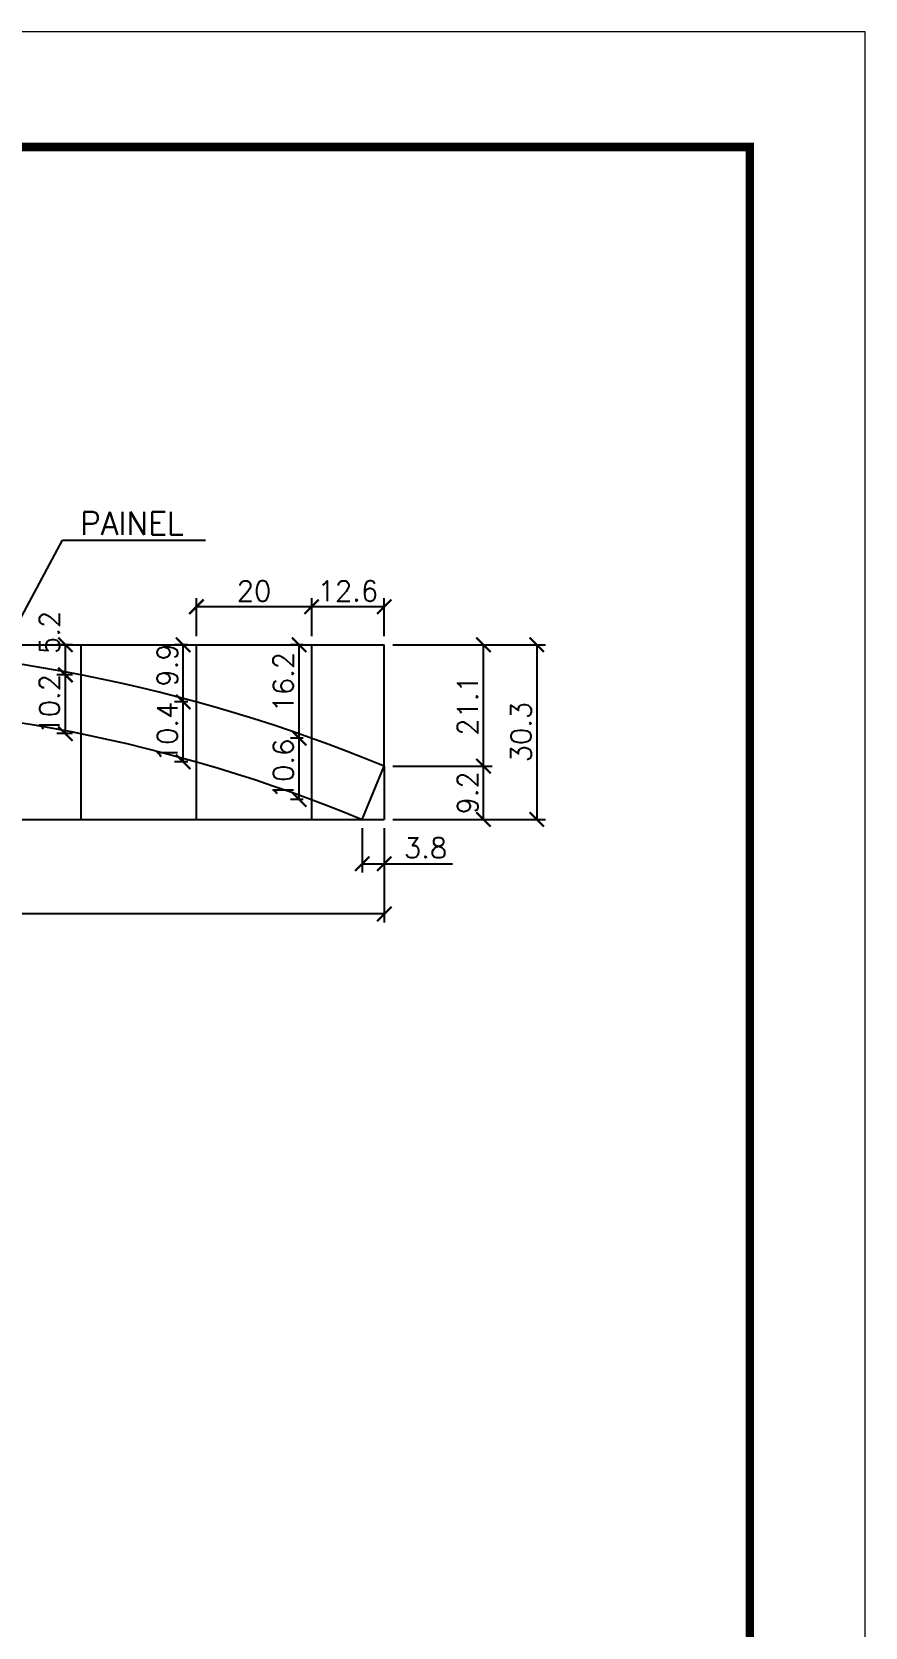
# Model space of a CAD drawing. Extents: x 2582 to 128055, y -26396 to 2611.
# Drawn here: x 3778 to 4067, y -631 to -77 of the extents above; entities that cross this region are included whole.
import ezdxf

# ---------------------------------------------------------------- set-up
doc = ezdxf.new("R2010")
doc.units = 0
doc.header["$PDMODE"] = 35
doc.linetypes.add('DASHED', pattern=[0.75, 0.5, -0.25])
doc.layers.add('COTA', color=241, linetype='Continuous')
doc.layers.add('Painéis', color=200, linetype='Continuous')
doc.layers.add('Folhas', color=255, linetype='Continuous', lineweight=9)
doc.layers.add('SARRAFO DE PRESSAO', color=251, linetype='DASHED', lineweight=9)
doc.styles.add('COTA TECNICA', font='techl___.ttf', dxfattribs={"height": 10})
doc.styles.add('Romans', font='romans.shx')
doc.dimstyles.new('Cota Seção (2x)', dxfattribs={"dimtxt": 7, "dimasz": 5, "dimexe": 3, "dimexo": 3, "dimgap": 2, "dimtad": 3, "dimdec": 1, "dimlfac": 0.5, "dimzin": 12, "dimdsep": 46, "dimtxsty": 'Romans', "dimblk": 'ARCHTICK', "dimcen": 0, "dimclrd": 4, "dimclre": 4, "dimclrt": 1, "dimadec": 1, "dimazin": 3, "dimtfac": 1, "dimtdec": 1, "dimtmove": 0, "dimatfit": 3, "dimldrblk": 'OBLIQUE', "dimfxl": 1, "dimtolj": 1, "dimtzin": 12, "dimarcsym": 0})
doc.dimstyles.new('PAINEL', dxfattribs={"dimtxt": 10, "dimasz": 3, "dimexe": 3, "dimexo": 3, "dimgap": 3, "dimtad": 1, "dimdec": 1, "dimzin": 12, "dimdsep": 46, "dimtxsty": 'COTA TECNICA', "dimblk1": 'OBLIQUE', "dimblk2": 'OBLIQUE', "dimsah": 1, "dimcen": 0.9, "dimclrd": 4, "dimclre": 4, "dimclrt": 240, "dimadec": 1, "dimazin": 3, "dimtfac": 1, "dimtdec": 1, "dimtmove": 0, "dimatfit": 3, "dimfxl": 1, "dimtolj": 1, "dimtzin": 12, "dimarcsym": 0})

# ---------------------------------------------------------------- blocks, each defined once
blk = doc.blocks.new('9999999999')
at = {"layer": 'Folhas'}
blk.add_lwpolyline([(98138.98, 34190.21), (99623.98, 34190.21), (99623.98, 35240.21), (98138.98, 35240.21)], close=True, dxfattribs=at)
at = {"layer": 'Folhas', "color": 30, "const_width": 3}
blk.add_lwpolyline([(98213.98, 34230.21), (99583.98, 34230.21), (99583.98, 35200.21), (98213.98, 35200.21)], close=True, dxfattribs=at)
blk = doc.blocks.new('_ArchTick')
at = {"color": 0, "linetype": 'ByBlock', "const_width": 0.15}
blk.add_lwpolyline([(-0.5, -0.5), (0.5, 0.5)], dxfattribs=at)
blk = doc.blocks.new('*D329')
at = {"layer": 'COTA', "color": 4, "lineweight": -2, "transparency": 16777216}
blk.add_line((3902.77, -290.15), (3955.71, -290.15), dxfattribs=at)
at = {"layer": 'COTA', "color": 4, "linetype": 'ByBlock', "lineweight": -2, "transparency": 16777216}
for p, q in [((3952.71, -290.15), (3952.71, -350.79)), ((3902.77, -350.79), (3955.71, -350.79))]:
    blk.add_line(p, q, dxfattribs=at)
at = {"layer": 'Defpoints', "color": 0, "linetype": 'ByBlock', "transparency": 16777216}
for p in [(3899.77, -290.15), (3899.77, -350.79), (3952.71, -350.79)]:
    blk.add_point(p, dxfattribs=at)
at = {"layer": 'COTA', "color": 4, "linetype": 'ByBlock', "lineweight": -2, "transparency": 16777216, "xscale": 5, "yscale": 5, "zscale": 5}
for p, rotation in [((3952.71, -290.15), 90), ((3952.71, -350.79), 270)]:
    blk.add_blockref('_ArchTick', p, dxfattribs=dict(at, rotation=rotation))
at = {"layer": 'COTA', "color": 1, "linetype": 'ByBlock', "transparency": 16777216, "insert": (3947.21, -320.47), "char_height": 7, "attachment_point": 5, "rotation": 90, "style": 'Romans'}
blk.add_mtext('\\A1;30.3', dxfattribs=at)
blk = doc.blocks.new('_Oblique')
at = {"color": 0, "linetype": 'ByBlock', "lineweight": -2}
blk.add_line((-0.5, -0.5), (0.5, 0.5), dxfattribs=at)
blk = doc.blocks.new('*D331')
at = {"layer": 'COTA', "color": 4, "lineweight": -2, "transparency": 16777216}
blk.add_line((3892.14, -353.79), (3892.14, -369.18), dxfattribs=at)
at = {"layer": 'COTA', "color": 4, "linetype": 'ByBlock', "lineweight": -2, "transparency": 16777216}
for p, q in [((3899.77, -353.79), (3899.77, -369.18)), ((3892.14, -366.18), (3899.77, -366.18)), ((3899.77, -366.18), (3923.44, -366.18))]:
    blk.add_line(p, q, dxfattribs=at)
at = {"layer": 'Defpoints', "color": 0, "linetype": 'ByBlock', "transparency": 16777216}
for p in [(3892.14, -350.79), (3899.77, -350.79), (3899.77, -366.18)]:
    blk.add_point(p, dxfattribs=at)
at = {"layer": 'COTA', "color": 4, "linetype": 'ByBlock', "lineweight": -2, "transparency": 16777216, "xscale": 5, "yscale": 5, "zscale": 5, "rotation": 180}
blk.add_blockref('_ArchTick', (3892.14, -366.18), dxfattribs=at)
at = {"layer": 'COTA', "color": 4, "linetype": 'ByBlock', "lineweight": -2, "transparency": 16777216, "xscale": 5, "yscale": 5, "zscale": 5}
blk.add_blockref('_ArchTick', (3899.77, -366.18), dxfattribs=at)
at = {"layer": 'COTA', "color": 1, "linetype": 'ByBlock', "transparency": 16777216, "insert": (3914.11, -360.68), "char_height": 7, "attachment_point": 5, "style": 'Romans'}
blk.add_mtext('\\A1;3.8', dxfattribs=at)
blk = doc.blocks.new('*D332')
at = {"layer": 'COTA', "color": 4, "linetype": 'ByBlock', "lineweight": -2, "transparency": 16777216}
for p, q in [((3902.77, -290.15), (3937.22, -290.15)), ((3934.22, -332.3), (3934.22, -290.15))]:
    blk.add_line(p, q, dxfattribs=at)
at = {"layer": 'COTA', "color": 4, "lineweight": -2, "transparency": 16777216}
blk.add_line((3902.77, -332.3), (3937.22, -332.3), dxfattribs=at)
at = {"layer": 'Defpoints', "color": 0, "linetype": 'ByBlock', "transparency": 16777216}
for p in [(3899.77, -290.15), (3934.22, -290.15), (3899.77, -332.3)]:
    blk.add_point(p, dxfattribs=at)
at = {"layer": 'COTA', "color": 4, "linetype": 'ByBlock', "lineweight": -2, "transparency": 16777216, "xscale": 5, "yscale": 5, "zscale": 5}
for p, rotation in [((3934.22, -290.15), 90), ((3934.22, -332.3), 270)]:
    blk.add_blockref('_ArchTick', p, dxfattribs=dict(at, rotation=rotation))
at = {"layer": 'COTA', "color": 1, "linetype": 'ByBlock', "transparency": 16777216, "insert": (3928.72, -311.23), "char_height": 7, "attachment_point": 5, "rotation": 90, "style": 'Romans'}
blk.add_mtext('\\A1;21.1', dxfattribs=at)
blk = doc.blocks.new('*D333')
at = {"layer": 'COTA', "color": 4, "linetype": 'ByBlock', "lineweight": -2, "transparency": 16777216}
for p, q in [((3902.77, -332.3), (3937.22, -332.3)), ((3934.22, -350.79), (3934.22, -332.3))]:
    blk.add_line(p, q, dxfattribs=at)
at = {"layer": 'COTA', "color": 4, "lineweight": -2, "transparency": 16777216}
blk.add_line((3902.77, -350.79), (3937.22, -350.79), dxfattribs=at)
at = {"layer": 'Defpoints', "color": 0, "linetype": 'ByBlock', "transparency": 16777216}
for p in [(3899.77, -332.3), (3934.22, -332.3), (3899.77, -350.79)]:
    blk.add_point(p, dxfattribs=at)
at = {"layer": 'COTA', "color": 4, "linetype": 'ByBlock', "lineweight": -2, "transparency": 16777216, "xscale": 5, "yscale": 5, "zscale": 5}
for p, rotation in [((3934.22, -332.3), 90), ((3934.22, -350.79), 270)]:
    blk.add_blockref('_ArchTick', p, dxfattribs=dict(at, rotation=rotation))
at = {"layer": 'COTA', "color": 1, "linetype": 'ByBlock', "transparency": 16777216, "insert": (3928.72, -341.55), "char_height": 7, "attachment_point": 5, "rotation": 90, "style": 'Romans'}
blk.add_mtext('\\A1;9.2', dxfattribs=at)
blk = doc.blocks.new('*D311')
at = {"layer": 'COTA', "color": 4, "linetype": 'ByBlock', "lineweight": -2, "transparency": 16777216}
for p, q in [((3791.59, -300.6), (3786.12, -300.6)), ((3789.12, -321), (3789.12, -300.6))]:
    blk.add_line(p, q, dxfattribs=at)
at = {"layer": 'COTA', "color": 4, "lineweight": -2, "transparency": 16777216}
blk.add_line((3791.59, -321), (3786.12, -321), dxfattribs=at)
at = {"layer": 'Defpoints', "color": 0, "linetype": 'ByBlock', "transparency": 16777216}
for p in [(3789.12, -300.6), (3794.59, -300.6), (3794.59, -321)]:
    blk.add_point(p, dxfattribs=at)
at = {"layer": 'COTA', "color": 4, "linetype": 'ByBlock', "lineweight": -2, "transparency": 16777216, "xscale": 5, "yscale": 5, "zscale": 5}
for p, rotation in [((3789.12, -300.6), 90), ((3789.12, -321), 270)]:
    blk.add_blockref('_ArchTick', p, dxfattribs=dict(at, rotation=rotation))
at = {"layer": 'COTA', "color": 1, "linetype": 'ByBlock', "transparency": 16777216, "insert": (3783.62, -310.8), "char_height": 7, "attachment_point": 5, "rotation": 90, "style": 'Romans'}
blk.add_mtext('\\A1;10.2', dxfattribs=at)
blk = doc.blocks.new('*D312')
at = {"layer": 'COTA', "color": 4, "linetype": 'ByBlock', "lineweight": -2, "transparency": 16777216}
for p, q in [((3791.59, -290.15), (3786.12, -290.15)), ((3789.12, -300.6), (3789.12, -290.15))]:
    blk.add_line(p, q, dxfattribs=at)
at = {"layer": 'COTA', "color": 4, "lineweight": -2, "transparency": 16777216}
blk.add_line((3791.59, -300.6), (3786.12, -300.6), dxfattribs=at)
at = {"layer": 'Defpoints', "color": 0, "linetype": 'ByBlock', "transparency": 16777216}
for p in [(3789.12, -290.15), (3794.59, -290.15), (3794.59, -300.6)]:
    blk.add_point(p, dxfattribs=at)
at = {"layer": 'COTA', "color": 4, "linetype": 'ByBlock', "lineweight": -2, "transparency": 16777216, "xscale": 5, "yscale": 5, "zscale": 5}
for p, rotation in [((3789.12, -290.15), 90), ((3789.12, -300.6), 270)]:
    blk.add_blockref('_ArchTick', p, dxfattribs=dict(at, rotation=rotation))
at = {"layer": 'COTA', "color": 1, "linetype": 'ByBlock', "transparency": 16777216, "insert": (3783.62, -285.86), "char_height": 7, "attachment_point": 5, "rotation": 90, "style": 'Romans'}
blk.add_mtext('\\A1;5.2', dxfattribs=at)
blk = doc.blocks.new('*D313')
at = {"layer": 'COTA', "color": 4, "linetype": 'ByBlock', "lineweight": -2, "transparency": 16777216}
for p, q in [((3831.59, -310), (3827, -310)), ((3830, -330.77), (3830, -310))]:
    blk.add_line(p, q, dxfattribs=at)
at = {"layer": 'COTA', "color": 4, "lineweight": -2, "transparency": 16777216}
blk.add_line((3831.59, -330.77), (3827, -330.77), dxfattribs=at)
at = {"layer": 'Defpoints', "color": 0, "linetype": 'ByBlock', "transparency": 16777216}
for p in [(3830, -310), (3834.59, -310), (3834.59, -330.77)]:
    blk.add_point(p, dxfattribs=at)
at = {"layer": 'COTA', "color": 4, "linetype": 'ByBlock', "lineweight": -2, "transparency": 16777216, "xscale": 5, "yscale": 5, "zscale": 5}
for p, rotation in [((3830, -310), 90), ((3830, -330.77), 270)]:
    blk.add_blockref('_ArchTick', p, dxfattribs=dict(at, rotation=rotation))
at = {"layer": 'COTA', "color": 1, "linetype": 'ByBlock', "transparency": 16777216, "insert": (3824.5, -320.39), "char_height": 7, "attachment_point": 5, "rotation": 90, "style": 'Romans'}
blk.add_mtext('\\A1;10.4', dxfattribs=at)
blk = doc.blocks.new('*D314')
at = {"layer": 'COTA', "color": 4, "linetype": 'ByBlock', "lineweight": -2, "transparency": 16777216}
for p, q in [((3831.59, -290.15), (3827, -290.15)), ((3830, -310), (3830, -290.15))]:
    blk.add_line(p, q, dxfattribs=at)
at = {"layer": 'COTA', "color": 4, "lineweight": -2, "transparency": 16777216}
blk.add_line((3831.59, -310), (3827, -310), dxfattribs=at)
at = {"layer": 'Defpoints', "color": 0, "linetype": 'ByBlock', "transparency": 16777216}
for p in [(3830, -290.15), (3834.59, -290.15), (3834.59, -310)]:
    blk.add_point(p, dxfattribs=at)
at = {"layer": 'COTA', "color": 4, "linetype": 'ByBlock', "lineweight": -2, "transparency": 16777216, "xscale": 5, "yscale": 5, "zscale": 5}
for p, rotation in [((3830, -290.15), 90), ((3830, -310), 270)]:
    blk.add_blockref('_ArchTick', p, dxfattribs=dict(at, rotation=rotation))
at = {"layer": 'COTA', "color": 1, "linetype": 'ByBlock', "transparency": 16777216, "insert": (3824.5, -297.19), "char_height": 7, "attachment_point": 5, "rotation": 90, "style": 'Romans'}
blk.add_mtext('\\A1;9.9', dxfattribs=at)
blk = doc.blocks.new('*D315')
at = {"layer": 'COTA', "color": 4, "linetype": 'ByBlock', "lineweight": -2, "transparency": 16777216}
for p, q in [((3871.59, -322.61), (3867.26, -322.61)), ((3870.26, -343.9), (3870.26, -322.61))]:
    blk.add_line(p, q, dxfattribs=at)
at = {"layer": 'COTA', "color": 4, "lineweight": -2, "transparency": 16777216}
blk.add_line((3871.59, -343.9), (3867.26, -343.9), dxfattribs=at)
at = {"layer": 'Defpoints', "color": 0, "linetype": 'ByBlock', "transparency": 16777216}
for p in [(3870.26, -322.61), (3874.59, -322.61), (3874.59, -343.9)]:
    blk.add_point(p, dxfattribs=at)
at = {"layer": 'COTA', "color": 4, "linetype": 'ByBlock', "lineweight": -2, "transparency": 16777216, "xscale": 5, "yscale": 5, "zscale": 5}
for p, rotation in [((3870.26, -322.61), 90), ((3870.26, -343.9), 270)]:
    blk.add_blockref('_ArchTick', p, dxfattribs=dict(at, rotation=rotation))
at = {"layer": 'COTA', "color": 1, "linetype": 'ByBlock', "transparency": 16777216, "insert": (3864.76, -333.26), "char_height": 7, "attachment_point": 5, "rotation": 90, "style": 'Romans'}
blk.add_mtext('\\A1;10.6', dxfattribs=at)
blk = doc.blocks.new('*D316')
at = {"layer": 'COTA', "color": 4, "linetype": 'ByBlock', "lineweight": -2, "transparency": 16777216}
for p, q in [((3871.59, -290.15), (3867.26, -290.15)), ((3870.26, -322.61), (3870.26, -290.15))]:
    blk.add_line(p, q, dxfattribs=at)
at = {"layer": 'COTA', "color": 4, "lineweight": -2, "transparency": 16777216}
blk.add_line((3871.59, -322.61), (3867.26, -322.61), dxfattribs=at)
at = {"layer": 'Defpoints', "color": 0, "linetype": 'ByBlock', "transparency": 16777216}
for p in [(3870.26, -290.15), (3874.59, -290.15), (3874.59, -322.61)]:
    blk.add_point(p, dxfattribs=at)
at = {"layer": 'COTA', "color": 4, "linetype": 'ByBlock', "lineweight": -2, "transparency": 16777216, "xscale": 5, "yscale": 5, "zscale": 5}
for p, rotation in [((3870.26, -290.15), 90), ((3870.26, -322.61), 270)]:
    blk.add_blockref('_ArchTick', p, dxfattribs=dict(at, rotation=rotation))
at = {"layer": 'COTA', "color": 1, "linetype": 'ByBlock', "transparency": 16777216, "insert": (3864.76, -303.12), "char_height": 7, "attachment_point": 5, "rotation": 90, "style": 'Romans'}
blk.add_mtext('\\A1;16.2', dxfattribs=at)
blk = doc.blocks.new('*D317')
at = {"layer": 'COTA', "color": 4, "linetype": 'ByBlock', "lineweight": -2, "transparency": 16777216}
for p, q in [((3474.59, -353.79), (3474.59, -386.62)), ((3899.77, -383.62), (3474.59, -383.62))]:
    blk.add_line(p, q, dxfattribs=at)
at = {"layer": 'COTA', "color": 4, "lineweight": -2, "transparency": 16777216}
blk.add_line((3899.77, -353.79), (3899.77, -386.62), dxfattribs=at)
at = {"layer": 'Defpoints', "color": 0, "linetype": 'ByBlock', "transparency": 16777216}
for p in [(3474.59, -350.79), (3899.77, -350.79), (3474.59, -383.62)]:
    blk.add_point(p, dxfattribs=at)
at = {"layer": 'COTA', "color": 4, "linetype": 'ByBlock', "lineweight": -2, "transparency": 16777216, "xscale": 5, "yscale": 5, "zscale": 5, "rotation": 180}
blk.add_blockref('_ArchTick', (3474.59, -383.62), dxfattribs=at)
at = {"layer": 'COTA', "color": 4, "linetype": 'ByBlock', "lineweight": -2, "transparency": 16777216, "xscale": 5, "yscale": 5, "zscale": 5}
blk.add_blockref('_ArchTick', (3899.77, -383.62), dxfattribs=at)
at = {"layer": 'COTA', "color": 1, "linetype": 'ByBlock', "transparency": 16777216, "insert": (3687.18, -378.12), "char_height": 7, "attachment_point": 5, "style": 'Romans'}
blk.add_mtext('\\A1;212.6', dxfattribs=at)
blk = doc.blocks.new('*D319')
at = {"layer": 'COTA', "color": 4, "linetype": 'ByBlock', "lineweight": -2, "transparency": 16777216}
for p, q in [((3874.59, -287.15), (3874.59, -273.95)), ((3899.77, -276.95), (3874.59, -276.95))]:
    blk.add_line(p, q, dxfattribs=at)
at = {"layer": 'COTA', "color": 4, "lineweight": -2, "transparency": 16777216}
blk.add_line((3899.77, -287.15), (3899.77, -273.95), dxfattribs=at)
at = {"layer": 'Defpoints', "color": 0, "linetype": 'ByBlock', "transparency": 16777216}
for p in [(3874.59, -276.95), (3874.59, -290.15), (3899.77, -290.15)]:
    blk.add_point(p, dxfattribs=at)
at = {"layer": 'COTA', "color": 4, "linetype": 'ByBlock', "lineweight": -2, "transparency": 16777216, "xscale": 5, "yscale": 5, "zscale": 5, "rotation": 180}
blk.add_blockref('_ArchTick', (3874.59, -276.95), dxfattribs=at)
at = {"layer": 'COTA', "color": 4, "linetype": 'ByBlock', "lineweight": -2, "transparency": 16777216, "xscale": 5, "yscale": 5, "zscale": 5}
blk.add_blockref('_ArchTick', (3899.77, -276.95), dxfattribs=at)
at = {"layer": 'COTA', "color": 1, "linetype": 'ByBlock', "transparency": 16777216, "insert": (3887.18, -271.45), "char_height": 7, "attachment_point": 5, "style": 'Romans'}
blk.add_mtext('\\A1;12.6', dxfattribs=at)
blk = doc.blocks.new('*D320')
at = {"layer": 'COTA', "color": 4, "linetype": 'ByBlock', "lineweight": -2, "transparency": 16777216}
for p, q in [((3834.59, -287.15), (3834.59, -273.95)), ((3874.59, -276.95), (3834.59, -276.95))]:
    blk.add_line(p, q, dxfattribs=at)
at = {"layer": 'COTA', "color": 4, "lineweight": -2, "transparency": 16777216}
blk.add_line((3874.59, -287.15), (3874.59, -273.95), dxfattribs=at)
at = {"layer": 'Defpoints', "color": 0, "linetype": 'ByBlock', "transparency": 16777216}
for p in [(3834.59, -276.95), (3834.59, -290.15), (3874.59, -290.15)]:
    blk.add_point(p, dxfattribs=at)
at = {"layer": 'COTA', "color": 4, "linetype": 'ByBlock', "lineweight": -2, "transparency": 16777216, "xscale": 5, "yscale": 5, "zscale": 5, "rotation": 180}
blk.add_blockref('_ArchTick', (3834.59, -276.95), dxfattribs=at)
at = {"layer": 'COTA', "color": 4, "linetype": 'ByBlock', "lineweight": -2, "transparency": 16777216, "xscale": 5, "yscale": 5, "zscale": 5}
blk.add_blockref('_ArchTick', (3874.59, -276.95), dxfattribs=at)
at = {"layer": 'COTA', "color": 1, "linetype": 'ByBlock', "transparency": 16777216, "insert": (3854.59, -271.45), "char_height": 7, "attachment_point": 5, "style": 'Romans'}
blk.add_mtext('\\A1;20', dxfattribs=at)

msp = doc.modelspace()

# ---------------------------------------------------------------- linework, layer by layer
at = {"layer": 'COTA', "linetype": 'ByBlock'}
for p, q in [((3474.59, -290.15), (3899.77, -290.15)), ((3794.59, -350.79), (3794.59, -290.15)), ((3834.59, -350.79), (3834.59, -290.15)), ((3874.59, -350.79), (3874.59, -290.15)), ((3899.77, -332.3), (3899.77, -290.15)), ((3899.77, -332.3), (3899.77, -350.79)), ((3474.59, -350.79), (3899.77, -350.79))]:
    msp.add_line(p, q, dxfattribs=at)
at = {"layer": 'Painéis'}
msp.add_lwpolyline([(3892.14, -350.79), (3899.77, -332.3, 0.198268), (3474.59, -332.3), (3482.22, -350.79, -0.198268)], format="xyb", close=True, dxfattribs=at)

# ---------------------------------------------------------------- block references
at = {"layer": 'SARRAFO DE PRESSAO', "color": 6, "linetype": 'ByBlock'}
msp.add_blockref('9999999999', (-95557.34, -35317.53), dxfattribs=at)

# ---------------------------------------------------------------- texts
at = {"color": 240, "insert": (3830.22, -251.96), "char_height": 8, "attachment_point": 9, "style": 'Romans'}
msp.add_mtext('\\A1;PAINEL', dxfattribs=at)

# ---------------------------------------------------------------- dimensions: what is measured, and where the dimension line sits
at = {"layer": 'COTA', "linetype": 'ByBlock'}
dim = msp.add_linear_dim(base=(3834.59, -276.95), p1=(3874.59, -290.15), p2=(3834.59, -290.15), dimstyle='Cota Seção (2x)', override={"dimtmove": 1}, dxfattribs=at)
dim.commit()
dim.dimension.update_dxf_attribs({"geometry": '*D320', "text_midpoint": (3854.59, -271.45)})
for base, p1, p2, picture, middle in [((3874.59, -276.95), (3899.77, -290.15), (3874.59, -290.15), '*D319', (3887.18, -271.45)), ((3474.59, -383.62), (3899.77, -350.79), (3474.59, -350.79), '*D317', (3687.18, -378.12)), ((3899.77, -366.18), (3892.14, -350.79), (3899.77, -350.79), '*D331', (3914.11, -360.68))]:
    dim = msp.add_linear_dim(base=base, p1=p1, p2=p2, dimstyle='Cota Seção (2x)', dxfattribs=at)
    dim.commit()
    dim.dimension.update_dxf_attribs({"geometry": picture, "text_midpoint": middle})
for base, p1, p2, picture, middle in [((3789.12, -290.15), (3794.59, -300.6), (3794.59, -290.15), '*D312', (3789.12, -285.86)), ((3830, -290.15), (3834.59, -310), (3834.59, -290.15), '*D314', (3830, -297.19)), ((3870.26, -290.15), (3874.59, -322.61), (3874.59, -290.15), '*D316', (3870.26, -303.12))]:
    dim = msp.add_linear_dim(base=base, p1=p1, p2=p2, angle=90, dimstyle='Cota Seção (2x)', override={"dimtmove": 1}, dxfattribs=at)
    dim.commit()
    dim.dimension.update_dxf_attribs({"geometry": picture, "text_midpoint": middle, "dimtype": 160})
for base, p1, p2, picture, middle in [((3952.71, -350.79), (3899.77, -290.15), (3899.77, -350.79), '*D329', (3947.21, -320.47)), ((3934.22, -290.15), (3899.77, -332.3), (3899.77, -290.15), '*D332', (3928.72, -311.23))]:
    dim = msp.add_linear_dim(base=base, p1=p1, p2=p2, angle=90, dimstyle='Cota Seção (2x)', dxfattribs=at)
    dim.commit()
    dim.dimension.update_dxf_attribs({"geometry": picture, "text_midpoint": middle})
for base, p1, p2, picture, middle in [((3789.12, -300.6), (3794.59, -321), (3794.59, -300.6), '*D311', (3789.12, -310.8)), ((3830, -310), (3834.59, -330.77), (3834.59, -310), '*D313', (3830, -320.39)), ((3870.26, -322.61), (3874.59, -343.9), (3874.59, -322.61), '*D315', (3870.26, -333.26)), ((3934.22, -332.3), (3899.77, -350.79), (3899.77, -332.3), '*D333', (3934.22, -341.55))]:
    dim = msp.add_linear_dim(base=base, p1=p1, p2=p2, angle=90, dimstyle='Cota Seção (2x)', dxfattribs=at)
    dim.commit()
    dim.dimension.update_dxf_attribs({"geometry": picture, "text_midpoint": middle, "dimtype": 160})

# ---------------------------------------------------------------- leaders
at = {"annotation_type": 0, "has_hookline": 1, "hookline_direction": 1, "horizontal_direction": (-1, 0, 0)}
msp.add_leader([(3762.72, -301.18), (3788.12, -253.82), (3833.8, -253.82)], dimstyle='PAINEL', override={"dimasz": 7}, dxfattribs=at)

doc.saveas('drawing.dxf')
